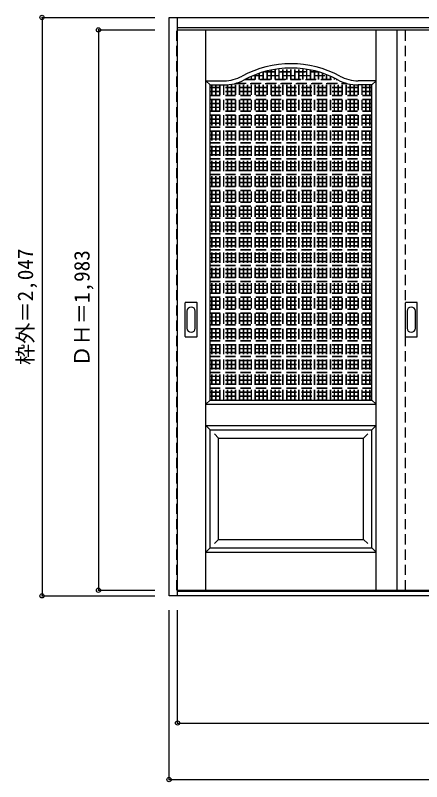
# Model space of a CAD drawing. Units: millimetres, scale not verified. Extents: x -1738 to 1238, y -1840 to 872.
# Drawn here: x -1738 to -299, y -1840 to 872 of the extents above; entities that cross this region are included whole.
import ezdxf
from ezdxf.enums import TextEntityAlignment as Align

# ---------------------------------------------------------------- set-up
doc = ezdxf.new("R2010")
doc.units = ezdxf.units.MM
doc.header["$LTSCALE"] = 30
doc.header["$PDMODE"] = 32
doc.header["$PDSIZE"] = 15
doc.linetypes.add('DASHED1', pattern=[1.8, 1.2, -0.6])
doc.layers.add('0-0', color=4, linetype='DASHED1')
doc.layers.add('0-1_寸法', color=7, linetype='Continuous')
doc.styles.add('ＭＳ ゴシック', font='')
doc.styles.get('ＭＳ ゴシック').set_extended_font_data('MS Gothic')

msp = doc.modelspace()

# ---------------------------------------------------------------- linework, layer by layer
at = {"layer": '0-0', "color": 3, "linetype": 'Continuous'}
for p, q in [((-1193.27, 864.55), (1230.73, 864.55)), ((-1193.27, -1182.45), (-1193.27, 864.55)), ((-1163.27, -1182.45), (-1163.27, 864.55)), ((-1163.27, 828.55), (1200.73, 828.55)), ((-1163.27, 820.55), (1200.73, 820.55)), ((-386.27, 820.55), (-386.27, -1162.45)), ((-1047.77, 625.55), (-998.75, 625.55)), ((-1047.77, -489.45), (-1047.77, 625.55)), ((-474.77, 625.55), (-523.78, 625.55)), ((-1136.27, -264.45), (-1136.27, -145.45)), ((-1095.77, -143.95), (-1134.77, -143.95)), ((-1094.27, -264.45), (-1094.27, -145.45)), ((-356.27, -264.45), (-356.27, -145.45)), ((-315.77, -143.95), (-354.77, -143.95)), ((-314.27, -264.45), (-314.27, -145.45)), ((-1134.77, -265.95), (-1095.77, -265.95)), ((-354.77, -265.95), (-315.77, -265.95)), ((-1047.77, -594.45), (-474.77, -594.45)), ((-1047.77, -1012.45), (-1047.77, -594.45)), ((-474.77, -1012.45), (-474.77, -594.45)), ((-1047.77, -1012.45), (-474.77, -1012.45)), ((-1163.27, -1162.45), (1200.73, -1162.45)), ((1230.73, -1182.45), (-1193.27, -1182.45)), ((1200.73, -1167.45), (-1163.27, -1167.45))]:
    msp.add_line(p, q, dxfattribs=at)
at = {"layer": '0-0'}
for p, q in [((-1166.27, 820.55), (-1163.27, 820.55)), ((-356.27, -1162.45), (-356.27, 820.55)), ((-831.77, -489.45), (-831.77, 678.38)), ((-830.77, -489.45), (-830.77, 678.58)), ((-817.77, -489.45), (-817.77, 680.96)), ((-816.77, -489.45), (-816.77, 681.13)), ((-803.77, -489.45), (-803.77, 682.96)), ((-802.77, -489.45), (-802.77, 683.09)), ((-789.77, -489.45), (-789.77, 684.39)), ((-788.77, -489.45), (-788.77, 684.47)), ((-775.77, -489.45), (-775.77, 685.25)), ((-774.77, -489.45), (-774.77, 685.29)), ((-761.77, -489.45), (-761.77, 685.55)), ((-760.77, -489.45), (-760.77, 685.55)), ((-747.77, -489.45), (-747.77, 685.29)), ((-746.77, -489.45), (-746.77, 685.25)), ((-733.77, -489.45), (-733.77, 684.47)), ((-732.77, -489.45), (-732.77, 684.39)), ((-719.77, -489.45), (-719.77, 683.09)), ((-718.77, -489.45), (-718.77, 682.96)), ((-705.77, -489.45), (-705.77, 681.13)), ((-704.77, -489.45), (-704.77, 680.96)), ((-691.77, -489.45), (-691.77, 678.58)), ((-690.77, -489.45), (-690.77, 678.38)), ((-901.77, -489.45), (-901.77, 656.12)), ((-900.77, -489.45), (-900.77, 656.55)), ((-896.07, 658.55), (-626.46, 658.55)), ((-893.64, 659.55), (-628.89, 659.55)), ((-887.77, -489.45), (-887.77, 661.89)), ((-886.77, -489.45), (-886.77, 662.28)), ((-873.77, -489.45), (-873.77, 666.98)), ((-872.77, -489.45), (-872.77, 667.32)), ((-859.77, -489.45), (-859.77, 671.41)), ((-858.77, -489.45), (-858.77, 671.7)), ((-855.77, 672.55), (-666.76, 672.55)), ((-852.13, 673.55), (-670.4, 673.55)), ((-845.77, -489.45), (-845.77, 675.2)), ((-844.77, -489.45), (-844.77, 675.45)), ((-677.77, -489.45), (-677.77, 675.45)), ((-676.77, -489.45), (-676.77, 675.2)), ((-663.77, -489.45), (-663.77, 671.7)), ((-662.77, -489.45), (-662.77, 671.41)), ((-649.77, -489.45), (-649.77, 667.32)), ((-648.77, -489.45), (-648.77, 666.98)), ((-635.77, -489.45), (-635.77, 662.28)), ((-634.77, -489.45), (-634.77, 661.89)), ((-621.77, -489.45), (-621.77, 656.55)), ((-620.77, -489.45), (-620.77, 656.12)), ((-1041.77, -489.45), (-1041.77, 625.55)), ((-1040.77, -489.45), (-1040.77, 625.55)), ((-1027.77, -489.45), (-1027.77, 625.55)), ((-1026.77, -489.45), (-1026.77, 625.55)), ((-1013.77, -489.45), (-1013.77, 625.55)), ((-1012.77, -489.45), (-1012.77, 625.55)), ((-999.77, -489.45), (-999.77, 625.55)), ((-998.77, -489.45), (-998.77, 625.55)), ((-985.77, -489.45), (-985.77, 626.12)), ((-984.77, -489.45), (-984.77, 626.21)), ((-971.77, -489.45), (-971.77, 628)), ((-970.77, -489.45), (-970.77, 628.19)), ((-960.35, 630.55), (-562.18, 630.55)), ((-957.77, -489.45), (-957.77, 631.26)), ((-956.77, -489.45), (-956.77, 631.55)), ((-956.75, 631.55), (-565.78, 631.55)), ((-943.77, -489.45), (-943.77, 636)), ((-942.77, -489.45), (-942.77, 636.39)), ((-929.77, -489.45), (-929.77, 642.36)), ((-928.77, -489.45), (-928.77, 642.88)), ((-925.64, 644.55), (-596.89, 644.55)), ((-923.75, 645.55), (-598.78, 645.55)), ((-915.77, -489.45), (-915.77, 649.61)), ((-914.77, -489.45), (-914.77, 650.1)), ((-607.77, -489.45), (-607.77, 650.1)), ((-606.77, -489.45), (-606.77, 649.61)), ((-593.77, -489.45), (-593.77, 642.88)), ((-592.77, -489.45), (-592.77, 642.36)), ((-579.77, -489.45), (-579.77, 636.39)), ((-578.77, -489.45), (-578.77, 636)), ((-565.77, -489.45), (-565.77, 631.55)), ((-564.77, -489.45), (-564.77, 631.26)), ((-551.77, -489.45), (-551.77, 628.19)), ((-550.77, -489.45), (-550.77, 628)), ((-537.77, -489.45), (-537.77, 626.21)), ((-536.77, -489.45), (-536.77, 626.12)), ((-523.77, -489.45), (-523.77, 625.55)), ((-522.77, -489.45), (-522.77, 625.55)), ((-509.77, -489.45), (-509.77, 625.55)), ((-508.77, -489.45), (-508.77, 625.55)), ((-495.77, -489.45), (-495.77, 625.55)), ((-494.77, -489.45), (-494.77, 625.55)), ((-481.77, -489.45), (-481.77, 625.55)), ((-480.77, -489.45), (-480.77, 625.55)), ((-1047.77, 617.55), (-474.77, 617.55)), ((-1047.77, 616.55), (-474.77, 616.55)), ((-1047.77, 603.55), (-474.77, 603.55)), ((-1047.77, 602.55), (-474.77, 602.55)), ((-1047.77, 589.55), (-474.77, 589.55)), ((-1047.77, 588.55), (-474.77, 588.55)), ((-1047.77, 575.55), (-474.77, 575.55)), ((-1047.77, 574.55), (-474.77, 574.55)), ((-1047.77, 561.55), (-474.77, 561.55)), ((-1047.77, 560.55), (-474.77, 560.55)), ((-1047.77, 547.55), (-474.77, 547.55)), ((-1047.77, 546.55), (-474.77, 546.55)), ((-1047.77, 533.55), (-474.77, 533.55)), ((-1047.77, 532.55), (-474.77, 532.55)), ((-1047.77, 519.55), (-474.77, 519.55)), ((-1047.77, 518.55), (-474.77, 518.55)), ((-1047.77, 505.55), (-474.77, 505.55)), ((-1047.77, 504.55), (-474.77, 504.55)), ((-1047.77, 491.55), (-474.77, 491.55)), ((-1047.77, 490.55), (-474.77, 490.55)), ((-1047.77, 477.55), (-474.77, 477.55)), ((-1047.77, 476.55), (-474.77, 476.55)), ((-1047.77, 463.55), (-474.77, 463.55)), ((-1047.77, 462.55), (-474.77, 462.55)), ((-1047.77, 449.55), (-474.77, 449.55)), ((-1047.77, 448.55), (-474.77, 448.55)), ((-1047.77, 435.55), (-474.77, 435.55)), ((-1047.77, 434.55), (-474.77, 434.55)), ((-1047.77, 421.55), (-474.77, 421.55)), ((-1047.77, 420.55), (-474.77, 420.55)), ((-1047.77, 407.55), (-474.77, 407.55)), ((-1047.77, 406.55), (-474.77, 406.55)), ((-1047.77, 393.55), (-474.77, 393.55)), ((-1047.77, 392.55), (-474.77, 392.55)), ((-1047.77, 379.55), (-474.77, 379.55)), ((-1047.77, 378.55), (-474.77, 378.55)), ((-1047.77, 365.55), (-474.77, 365.55)), ((-1047.77, 364.55), (-474.77, 364.55)), ((-1047.77, 351.55), (-474.77, 351.55)), ((-1047.77, 350.55), (-474.77, 350.55)), ((-1047.77, 337.55), (-474.77, 337.55)), ((-1047.77, 336.55), (-474.77, 336.55)), ((-1047.77, 323.55), (-474.77, 323.55)), ((-1047.77, 322.55), (-474.77, 322.55)), ((-1047.77, 309.55), (-474.77, 309.55)), ((-1047.77, 308.55), (-474.77, 308.55)), ((-1047.77, 295.55), (-474.77, 295.55)), ((-1047.77, 294.55), (-474.77, 294.55)), ((-1047.77, 281.55), (-474.77, 281.55)), ((-1047.77, 280.55), (-474.77, 280.55)), ((-1047.77, 267.55), (-474.77, 267.55)), ((-1047.77, 266.55), (-474.77, 266.55)), ((-1047.77, 253.55), (-474.77, 253.55)), ((-1047.77, 252.55), (-474.77, 252.55)), ((-1047.77, 239.55), (-474.77, 239.55)), ((-1047.77, 238.55), (-474.77, 238.55)), ((-1047.77, 225.55), (-474.77, 225.55)), ((-1047.77, 224.55), (-474.77, 224.55)), ((-1047.77, 211.55), (-474.77, 211.55)), ((-1047.77, 210.55), (-474.77, 210.55)), ((-1047.77, 197.55), (-474.77, 197.55)), ((-1047.77, 196.55), (-474.77, 196.55)), ((-1047.77, 183.55), (-474.77, 183.55)), ((-1047.77, 182.55), (-474.77, 182.55)), ((-1047.77, 169.55), (-474.77, 169.55)), ((-1047.77, 168.55), (-474.77, 168.55)), ((-1047.77, 155.55), (-474.77, 155.55)), ((-1047.77, 154.55), (-474.77, 154.55)), ((-1047.77, 141.55), (-474.77, 141.55)), ((-1047.77, 140.55), (-474.77, 140.55)), ((-1047.77, 127.55), (-474.77, 127.55)), ((-1047.77, 126.55), (-474.77, 126.55)), ((-1047.77, 113.55), (-474.77, 113.55)), ((-1047.77, 112.55), (-474.77, 112.55)), ((-1047.77, 99.55), (-474.77, 99.55)), ((-1047.77, 98.55), (-474.77, 98.55)), ((-1047.77, 85.55), (-474.77, 85.55)), ((-1047.77, 84.55), (-474.77, 84.55)), ((-1047.77, 71.55), (-474.77, 71.55)), ((-1047.77, 70.55), (-474.77, 70.55)), ((-1047.77, 57.55), (-474.77, 57.55)), ((-1047.77, 56.55), (-474.77, 56.55)), ((-1047.77, 43.55), (-474.77, 43.55)), ((-1047.77, 42.55), (-474.77, 42.55)), ((-1047.77, 29.55), (-474.77, 29.55)), ((-1047.77, 28.55), (-474.77, 28.55)), ((-1047.77, 15.55), (-474.77, 15.55)), ((-1047.77, 14.55), (-474.77, 14.55)), ((-1047.77, 1.55), (-474.77, 1.55)), ((-1047.77, 0.55), (-474.77, 0.55)), ((-1047.77, -12.45), (-474.77, -12.45)), ((-1047.77, -13.45), (-474.77, -13.45)), ((-1047.77, -26.45), (-474.77, -26.45)), ((-1047.77, -27.45), (-474.77, -27.45)), ((-1047.77, -40.45), (-474.77, -40.45)), ((-1047.77, -41.45), (-474.77, -41.45)), ((-1047.77, -54.45), (-474.77, -54.45)), ((-1047.77, -55.45), (-474.77, -55.45)), ((-1047.77, -68.45), (-474.77, -68.45)), ((-1047.77, -69.45), (-474.77, -69.45)), ((-1047.77, -82.45), (-474.77, -82.45)), ((-1047.77, -83.45), (-474.77, -83.45)), ((-1047.77, -96.45), (-474.77, -96.45)), ((-1047.77, -97.45), (-474.77, -97.45)), ((-1047.77, -110.45), (-474.77, -110.45)), ((-1047.77, -111.45), (-474.77, -111.45)), ((-1047.77, -124.45), (-474.77, -124.45)), ((-1047.77, -125.45), (-474.77, -125.45)), ((-1047.77, -138.45), (-474.77, -138.45)), ((-1047.77, -139.45), (-474.77, -139.45)), ((-1047.77, -152.45), (-474.77, -152.45)), ((-1047.77, -153.45), (-474.77, -153.45)), ((-1047.77, -166.45), (-474.77, -166.45)), ((-1047.77, -167.45), (-474.77, -167.45)), ((-1047.77, -180.45), (-474.77, -180.45)), ((-1047.77, -181.45), (-474.77, -181.45)), ((-1047.77, -194.45), (-474.77, -194.45)), ((-1047.77, -195.45), (-474.77, -195.45)), ((-1047.77, -208.45), (-474.77, -208.45)), ((-1047.77, -209.45), (-474.77, -209.45)), ((-1047.77, -222.45), (-474.77, -222.45)), ((-1047.77, -223.45), (-474.77, -223.45)), ((-1047.77, -236.45), (-474.77, -236.45)), ((-1047.77, -237.45), (-474.77, -237.45)), ((-1047.77, -250.45), (-474.77, -250.45)), ((-1047.77, -251.45), (-474.77, -251.45)), ((-1047.77, -264.45), (-474.77, -264.45)), ((-1047.77, -265.45), (-474.77, -265.45)), ((-1047.77, -278.45), (-474.77, -278.45)), ((-1047.77, -279.45), (-474.77, -279.45)), ((-1047.77, -292.45), (-474.77, -292.45)), ((-1047.77, -293.45), (-474.77, -293.45)), ((-1047.77, -306.45), (-474.77, -306.45)), ((-1047.77, -307.45), (-474.77, -307.45)), ((-1047.77, -320.45), (-474.77, -320.45)), ((-1047.77, -321.45), (-474.77, -321.45)), ((-1047.77, -334.45), (-474.77, -334.45)), ((-1047.77, -335.45), (-474.77, -335.45)), ((-1047.77, -348.45), (-474.77, -348.45)), ((-1047.77, -349.45), (-474.77, -349.45)), ((-1047.77, -362.45), (-474.77, -362.45)), ((-1047.77, -363.45), (-474.77, -363.45)), ((-1047.77, -376.45), (-474.77, -376.45)), ((-1047.77, -377.45), (-474.77, -377.45)), ((-1047.77, -390.45), (-474.77, -390.45)), ((-1047.77, -391.45), (-474.77, -391.45)), ((-1047.77, -404.45), (-474.77, -404.45)), ((-1047.77, -405.45), (-474.77, -405.45)), ((-1047.77, -418.45), (-474.77, -418.45)), ((-1047.77, -419.45), (-474.77, -419.45)), ((-1047.77, -432.45), (-474.77, -432.45)), ((-1047.77, -433.45), (-474.77, -433.45)), ((-1047.77, -446.45), (-474.77, -446.45)), ((-1047.77, -447.45), (-474.77, -447.45)), ((-1047.77, -460.45), (-474.77, -460.45)), ((-1047.77, -461.45), (-474.77, -461.45)), ((-1047.77, -474.45), (-474.77, -474.45)), ((-1047.77, -475.45), (-474.77, -475.45)), ((-1047.77, -488.45), (-474.77, -488.45))]:
    msp.add_line(p, q, dxfattribs=at)
at = {"layer": '0-0', "color": 7, "linetype": 'Continuous'}
for p, q in [((-1062.77, -1162.45), (-1062.77, 820.55)), ((-459.77, -1162.45), (-459.77, 820.55)), ((-1047.77, 625.55), (-1062.77, 640.55)), ((-1062.77, 640.55), (-998.75, 640.55)), ((-459.77, 640.55), (-523.78, 640.55)), ((-474.77, 625.55), (-459.77, 640.55)), ((-1130.27, -175.35), (-1130.27, -234.55)), ((-1100.27, -234.55), (-1100.27, -175.35)), ((-350.27, -175.35), (-350.27, -234.55)), ((-320.27, -234.55), (-320.27, -175.35)), ((-1047.77, -489.45), (-1062.77, -504.45)), ((-1062.77, -504.45), (-459.77, -504.45)), ((-474.77, -489.45), (-459.77, -504.45)), ((-1062.77, -579.45), (-1047.77, -594.45)), ((-1062.77, -579.45), (-459.77, -579.45)), ((-459.77, -579.45), (-474.77, -594.45)), ((-1032.77, -609.45), (-1017.77, -624.45)), ((-489.77, -609.45), (-504.77, -624.45)), ((-1017.77, -982.45), (-1017.77, -624.45)), ((-1017.77, -624.45), (-504.77, -624.45)), ((-504.77, -982.45), (-504.77, -624.45)), ((-1017.77, -982.45), (-1032.77, -997.45)), ((-1017.77, -982.45), (-504.77, -982.45)), ((-504.77, -982.45), (-489.77, -997.45)), ((-1047.77, -1012.45), (-1062.77, -1027.45)), ((-1062.77, -1027.45), (-459.77, -1027.45)), ((-474.77, -1012.45), (-459.77, -1027.45))]:
    msp.add_line(p, q, dxfattribs=at)
at = {"layer": '0-0'}
msp.add_lwpolyline([(-1163.27, -1162.45), (-1166.27, -1162.45), (-1166.27, 820.55)], dxfattribs=at)
at = {"layer": '0-0', "color": 3, "linetype": 'Continuous'}
msp.add_lwpolyline([(-1047.77, -489.45), (-474.77, -489.45), (-474.77, 625.55)], dxfattribs=at)
at = {"layer": '0-0', "color": 7, "linetype": 'Continuous'}
for centre, radius, start, end in [((-761.27, 335.55), 365, 61.6423, 118.3577), ((-998.75, 775.55), 135, 270, 298.3577), ((-523.78, 775.55), 135, 241.6423, 270), ((-1115.27, -175.35), 15, 0, 180), ((-335.27, -175.35), 15, 0, 180), ((-1115.27, -234.55), 15, 180, 0), ((-335.27, -234.55), 15, 180, 0)]:
    msp.add_arc(centre, radius, start, end, dxfattribs=at)
at = {"layer": '0-0', "color": 3, "linetype": 'Continuous'}
for centre, radius, start, end in [((-761.27, 335.55), 350, 61.6423, 118.3577), ((-998.75, 775.55), 150, 270, 298.3577), ((-523.78, 775.55), 150, 241.6423, 270), ((-1134.77, -145.45), 1.5, 90, 180), ((-1095.77, -145.45), 1.5, 0, 90), ((-354.77, -145.45), 1.5, 90, 180), ((-315.77, -145.45), 1.5, 0, 90), ((-1134.77, -264.45), 1.5, 180, 270), ((-1095.77, -264.45), 1.5, 270, 0), ((-354.77, -264.45), 1.5, 180, 270), ((-315.77, -264.45), 1.5, 270, 0)]:
    msp.add_arc(centre, radius, start, end, dxfattribs=at)
at = {"layer": '0-1_寸法', "color": 4}
for p, q in [((-1643.27, 864.55), (-1243.27, 864.55)), ((-1443.27, 820.55), (-1443.27, -1162.45)), ((-1443.27, 820.55), (-1243.27, 820.55)), ((-1443.27, -1162.45), (-1243.27, -1162.45)), ((-1193.27, -1832.45), (-1193.27, -1232.45)), ((-1163.27, -1632.45), (-1163.27, -1232.45))]:
    msp.add_line(p, q, dxfattribs=at)
for points in [[(-1643.27, 864.55), (-1643.27, -1182.45), (-1243.27, -1182.45)], [(-1193.27, -1832.45), (1230.73, -1832.45), (1230.73, -1232.45)], [(-1163.27, -1632.45), (1200.73, -1632.45), (1200.73, -1232.45)]]:
    msp.add_lwpolyline(points, dxfattribs=at)
at = {"layer": '0-1_寸法'}
for p in [(-1643.27, 864.55), (-1443.27, 820.55), (-1443.27, -1162.45), (-1643.27, -1182.45), (-1163.27, -1632.45), (-1193.27, -1832.45)]:
    msp.add_point(p, dxfattribs=at)

# ---------------------------------------------------------------- texts
at = {"layer": '0-1_寸法', "style": 'ＭＳ ゴシック'}
for s, p in [('枠外＝2,047', (-1658.27, -365.2)), ('ＤＨ＝1,983', (-1458.27, -371.2))]:
    msp.add_text(s, height=54.99, rotation=90, dxfattribs=at).set_placement(p, align=Align.BOTTOM_LEFT)

doc.saveas('drawing.dxf')
